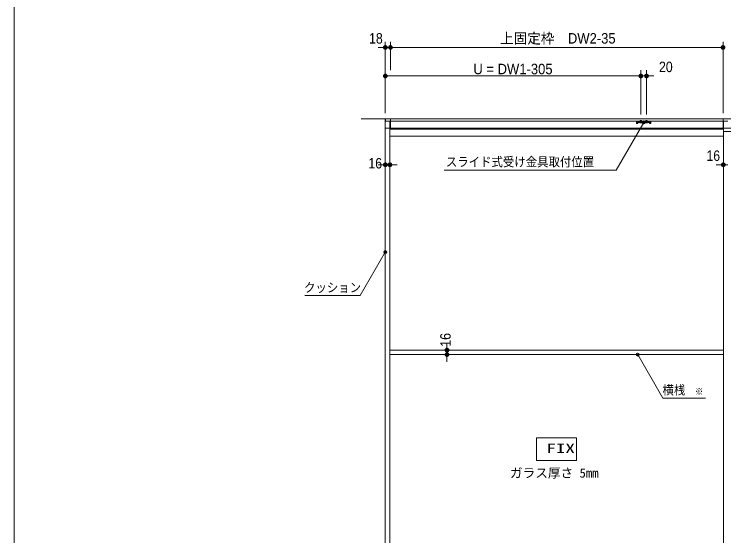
# Model space of a CAD drawing. Units: millimetres, scale not verified. Extents: x -6062 to 6062, y -3045 to 3045.
# Drawn here: x -5788 to -3302, y -1111 to 716 of the extents above; entities that cross this region are included whole.
import ezdxf
from ezdxf.enums import TextEntityAlignment as Align

# ---------------------------------------------------------------- set-up
doc = ezdxf.new("R2010")
doc.units = ezdxf.units.MM
doc.header["$LTSCALE"] = 20
for name, color, linetype, lineweight in [('0-0_3一般', 7, 'Continuous', 9), ('0-1_2寸法-3', 7, 'Continuous', 9), ('0-2_2寸法-1', 7, 'Continuous', 9), ('0-3_0', 7, 'Continuous', 9), ('0-4_2寸法-2', 7, 'Continuous', 9), ('0-5_1図面枠', 7, 'Continuous', 9)]:
    doc.layers.add(name, color=color, linetype=linetype, lineweight=lineweight)
doc.styles.add('ＭＳ ゴシック', font='')
doc.styles.add('ＭＳ Ｐゴシック', font='')
doc.styles.get('ＭＳ ゴシック').set_extended_font_data('MS Gothic')
doc.styles.get('ＭＳ Ｐゴシック').set_extended_font_data('MS PGothic')

# ---------------------------------------------------------------- blocks, each defined once
blk = doc.blocks.new('_Dot')
at = {"layer": '0-3_0'}
for p, q in [((-10, 0), (-20, 0)), ((9.78, 2), (-9.78, 2)), ((7.99, 6), (-7.99, 6)), ((9.16, -3.98), (-9.16, -3.98)), ((6, -7.98), (-6, -7.98))]:
    blk.add_line(p, q, dxfattribs=at)
for points in [[(10, 0), (9.92, 1.25), (9.69, 2.49), (9.3, 3.68), (8.76, 4.82), (8.09, 5.88), (7.29, 6.85), (6.37, 7.71), (5.36, 8.44), (4.26, 9.05), (3.09, 9.51), (1.87, 9.82), (0.63, 9.98), (-0.63, 9.98), (-1.87, 9.82), (-3.09, 9.51), (-4.26, 9.05), (-5.36, 8.44), (-6.37, 7.71), (-7.29, 6.85), (-8.09, 5.88), (-8.76, 4.82), (-9.3, 3.68), (-9.69, 2.49), (-9.92, 1.25), (-10, 0), (0, 0)], [(-10, 0), (-9.92, -1.25), (-9.69, -2.49), (-9.3, -3.68), (-8.76, -4.82), (-8.09, -5.88), (-7.29, -6.85), (-6.37, -7.71), (-5.36, -8.44), (-4.26, -9.05), (-3.09, -9.51), (-1.87, -9.82), (-0.63, -9.98), (0.63, -9.98), (1.87, -9.82), (3.09, -9.51), (4.26, -9.05), (5.36, -8.44), (6.37, -7.71), (7.29, -6.85), (8.09, -5.88), (8.76, -4.82), (9.3, -3.68), (9.69, -2.49), (9.92, -1.25), (10, 0), (0, 0)]]:
    blk.add_lwpolyline(points, close=True, dxfattribs=at)
blk = doc.blocks.new('グループ-63')
at = {"layer": '0-0_3一般'}
for p, q in [((-55696.5, 7000), (-4456.5, 7000)), ((-54000, 7000), (-54000, -40000)), ((-6320, 7000), (-6320, -40000)), ((-55696.5, -40000), (-4456.5, -40000))]:
    blk.add_line(p, q, dxfattribs=at)
blk = doc.blocks.new('グループ-64')
at = {"layer": '0-0_3一般'}
for p, q in [((-54000, 6840), (-30000, 6840)), ((-54000, -40000), (-54000, 6840)), ((-53680, -40000), (-53680, 6840)), ((-36398, 6764.1), (-36398, 6808.1)), ((-36347.1, 6808.1), (-36398, 6808.1)), ((-36398, 6762.1), (-36374, 6762.1)), ((-36398, 6742.1), (-36398, 6762.1)), ((-36398, 6692.1), (-36398, 6742.1)), ((-36374, 6762.1), (-36374, 6742.1)), ((-36374, 6692.1), (-36374, 6742.1)), ((-36324, 6692.1), (-36374, 6692.1)), ((-36324, 6668.1), (-36374, 6668.1)), ((-36347.1, 6808.1), (-36332.5, 6822.6)), ((-36328, 6762.1), (-36347.1, 6762.1)), ((-36319.1, 6836.1), (-36332.5, 6822.6)), ((-36328, 6762.1), (-36314.5, 6775.6)), ((-36324, 6692.1), (-36324, 6742.1)), ((-36319.1, 6836.1), (-36300, 6836.1)), ((-36300, 6790.1), (-36314.5, 6775.6)), ((-36300, 6836.1), (-36300, 6790.1)), ((-36300, 6826.1), (-36280, 6836.1)), ((-36200, 6836.1), (-36300, 6836.1)), ((-36300, 6780.1), (-36280, 6790.1)), ((-36300, 6790.1), (-36300, 6780.1)), ((-36300, 6790.1), (-36280, 6790.1)), ((-36300, 6766.1), (-35500, 6766.1)), ((-36300, 6766.1), (-36300, 6742.1)), ((-36280, 6790.1), (-36200, 6790.1)), ((-36200, 6836.1), (-35600, 6836.1)), ((-36200, 6825.2), (-36200, 6836.1)), ((-36200, 6784.1), (-36200, 6790.1)), ((-36190, 6815.2), (-35610, 6815.2)), ((-35610, 6774.1), (-36190, 6774.1)), ((-36175, 6742.1), (-36175, 6732.1)), ((-36025, 6742.1), (-36175, 6742.1)), ((-36175, 6732.1), (-36165, 6722.1)), ((-36175, 6732.1), (-36025, 6732.1)), ((-36165, 6722.1), (-36035, 6722.1)), ((-36141, 6722.1), (-36122.8, 6758.9)), ((-36140, 6836.1), (-36140, 6882.1)), ((-36140, 6756.2), (-36140, 6836.1)), ((-36140, 6756.2), (-36132.4, 6756.2)), ((-36136.2, 6742.1), (-36140, 6756.2)), ((-36136.2, 6742.1), (-36132.4, 6756.2)), ((-36132.4, 6836.1), (-36132.4, 6882.1)), ((-36132.4, 6756.2), (-36132.4, 6836.1)), ((-36132.4, 6756.2), (-36067.6, 6756.2)), ((-36122.8, 6758.9), (-36100, 6771)), ((-36100, 6699.1), (-36100, 6905.1)), ((-36100, 6867.1), (-36100, 6749.1)), ((-36100, 6713.6), (-36100, 6797.6)), ((-36100, 6771), (-36077.2, 6758.9)), ((-36077.2, 6758.9), (-36059, 6722.1)), ((-36067.6, 6882.1), (-36067.6, 6836.1)), ((-36067.6, 6836.1), (-36067.6, 6756.2)), ((-36067.6, 6756.2), (-36060, 6756.2)), ((-36063.8, 6742.1), (-36067.6, 6756.2)), ((-36060, 6756.2), (-36063.8, 6742.1)), ((-36060, 6836.1), (-36060, 6756.2)), ((-36035, 6722.1), (-36025, 6732.1)), ((-36025, 6732.1), (-36025, 6742.1)), ((-35900, 6884.2), (-35900, 6730.2)), ((-35900, 6651.9), (-35900, 6853.3)), ((-35740, 6836.1), (-35740, 6882.1)), ((-35740, 6882.1), (-35660, 6882.1)), ((-35740, 6756.2), (-35740, 6836.1)), ((-35736.2, 6742.1), (-35740, 6756.2)), ((-35740, 6756.2), (-35732.4, 6756.2)), ((-35736.2, 6742.1), (-35732.4, 6756.2)), ((-35732.4, 6836.1), (-35732.4, 6882.1)), ((-35732.4, 6756.2), (-35732.4, 6836.1)), ((-35700, 6699.1), (-35700, 6905.1)), ((-35700, 6867.1), (-35700, 6749.1)), ((-35700, 6713.6), (-35700, 6797.6)), ((-35667.6, 6882.1), (-35667.6, 6836.1)), ((-35667.6, 6836.1), (-35667.6, 6756.2)), ((-35663.8, 6742.1), (-35667.6, 6756.2)), ((-35660, 6756.2), (-35663.8, 6742.1)), ((-35660, 6882.1), (-35660, 6836.1)), ((-35660, 6836.1), (-35660, 6756.2)), ((-35500, 6836.1), (-35600, 6836.1)), ((-35600, 6836.1), (-35600, 6825.2)), ((-35600, 6815.2), (-35600, 6825.2)), ((-35600, 6815.2), (-35600, 6790.1)), ((-35600, 6790.1), (-35600, 6784.1)), ((-35600, 6790.1), (-35520, 6790.1)), ((-35520, 6836.1), (-35500, 6826.1)), ((-35520, 6790.1), (-35500, 6790.1)), ((-35520, 6790.1), (-35500, 6780.1)), ((-35500, 6790.1), (-35500, 6836.1)), ((-35500, 6836.1), (-35480.9, 6836.1)), ((-35485.5, 6775.6), (-35500, 6790.1)), ((-35500, 6780.1), (-35500, 6790.1)), ((-35500, 6766.1), (-35500, 6742.1)), ((-35500, 6742.1), (-35500, 6692.1)), ((-35472, 6762.1), (-35485.5, 6775.6)), ((-35480.9, 6836.1), (-35467.5, 6822.6)), ((-35476, 6742.1), (-35476, 6692.1)), ((-35426, 6668.1), (-35476, 6668.1)), ((-35472, 6762.1), (-35452.9, 6762.1)), ((-35467.5, 6822.6), (-35452.9, 6808.1)), ((-35402, 6808.1), (-35452.9, 6808.1)), ((-35452.9, 6762.1), (-35402, 6762.1)), ((-35426, 6762.1), (-35402, 6762.1)), ((-35426, 6742.1), (-35426, 6762.1)), ((-35402, 6808.1), (-35402, 6764.1)), ((-35402, 6764.1), (-35402, 6762.1)), ((-35402, 6762.1), (-35402, 6742.1)), ((-35402, 6742.1), (-35402, 6692.1)), ((-30320, 6840), (-30320, -40000)), ((-6330, 6340), (-54000, 6340)), ((-53680, 5780), (-30320, 5780)), ((-30320, -9200), (-53680, -9200)), ((-30320, -9520), (-53680, -9520))]:
    blk.add_line(p, q, dxfattribs=at)
for points in [[(-53990, 6860), (-53990, 7000), (-6330, 7000), (-6330, 6340)], [(-36398, 6764.1), (-36398, 6762.1), (-36347.1, 6762.1)], [(-36300, 6692.1), (-36300, 6742.1), (-35500, 6742.1)], [(-36200, 6790.1), (-36200, 6815.2), (-36200, 6825.2)], [(-36140, 6882.1), (-36060, 6882.1), (-36060, 6836.1)], [(-35775, 6732.1), (-35765, 6722.1), (-35635, 6722.1), (-35625, 6732.1)], [(-35741, 6722.1), (-35722.8, 6758.9), (-35700, 6771), (-35677.2, 6758.9), (-35659, 6722.1)], [(-35732.4, 6756.2), (-35667.6, 6756.2), (-35660, 6756.2)], [(-35426, 6742.1), (-35426, 6692.1), (-35476, 6692.1)], [(-30320, -39740), (-30320, 6100), (-6320, 6100)]]:
    blk.add_lwpolyline(points, dxfattribs=at)
for points in [[(-30340, 7000), (-30340, 6280), (-53640, 6280), (-53640, 7000)], [(-35625, 6732.1), (-35625, 6742.1), (-35775, 6742.1), (-35775, 6732.1)]]:
    blk.add_lwpolyline(points, close=True, dxfattribs=at)
for centre, radius, start, end in [((-36374, 6692.1), 24, 180, 270), ((-36347.1, 6808.1), 46, 270, 315), ((-36300, 6790.1), 46, 90, 135), ((-36300, 6742.1), 24, 90, 180), ((-36324, 6692.1), 24, 270, 0), ((-36190, 6825.2), 10, 180, 270), ((-36190, 6784.1), 10, 180, 270), ((-35610, 6825.2), 10, 270, 0), ((-35610, 6784.1), 10, 270, 0), ((-35500, 6790.1), 46, 45, 90), ((-35500, 6742.1), 24, 0, 90), ((-35476, 6692.1), 24, 180, 270), ((-35452.9, 6808.1), 46, 225, 270), ((-35426, 6692.1), 24, 270, 0)]:
    blk.add_arc(centre, radius, start, end, dxfattribs=at)
blk = doc.blocks.new('グループ-65')
at = {"layer": '0-0_3一般'}
for name in ['グループ-63', 'グループ-64']:
    blk.add_blockref(name, (0, 0), dxfattribs=at)
blk = doc.blocks.new('グループ-74')
at = {"layer": '0-5_1図面枠'}
blk.add_lwpolyline([(-80000, 55400), (80000, 55400), (80000, -55400), (-80000, -55400)], close=True, dxfattribs=at)
blk = doc.blocks.new('図面枠')
at = {"layer": '0-5_1図面枠'}
blk.add_blockref('グループ-74', (0, 0), dxfattribs=at)

msp = doc.modelspace()

# ---------------------------------------------------------------- linework, layer by layer
at = {"layer": '0-1_2寸法-3'}
for p, q in [((-3577.61, 338.1), (-3587.39, 338.1)), ((-3578.5, 334.1), (-3586.5, 334.1)), ((-3582.33, 342.1), (-3582.67, 342.1)), ((-3582.33, 342.1), (-3582.67, 342.1)), ((-4482.61, -115.62), (-4492.39, -115.62)), ((-4483.5, -119.62), (-4491.5, -119.62)), ((-4487.33, -111.62), (-4487.67, -111.62)), ((-4487.33, -111.62), (-4487.67, -111.62)), ((-3603.33, -471.01), (-3603.67, -471.01)), ((-3603.33, -471.01), (-3603.67, -471.01)), ((-3598.61, -475.01), (-3608.39, -475.01)), ((-3599.5, -479.01), (-3607.5, -479.01))]:
    msp.add_line(p, q, dxfattribs=at)
for points in [[(-4280.91, 170), (-3678.98, 170), (-3582.5, 337.1)], [(-4769.82, -269.45), (-4575.74, -269.45), (-4487.5, -116.61)], [(-3366.16, -628.84), (-3515.26, -628.84), (-3603.5, -476)]]:
    msp.add_lwpolyline(points, dxfattribs=at)
msp.add_lwpolyline([(-3817.5, -847), (-3957.5, -847), (-3957.5, -767), (-3817.5, -767)], close=True, dxfattribs=at)
for centre in [(-3582.5, 337.1), (-3582.5, 337.1), (-4487.5, -116.61), (-4487.5, -116.61), (-3603.5, -476), (-3603.5, -476)]:
    msp.add_circle(centre, 5.01, dxfattribs=at)
at = {"layer": '0-2_2寸法-1'}
for p, q in [((-4469.5, 520), (-4469.5, 620)), ((-3317.21, 600), (-4456.79, 600)), ((-3304.5, 370), (-3304.5, 620)), ((-4487.5, 370), (-4487.5, 520)), ((-3605.21, 500), (-4474.79, 500)), ((-3592.5, 365.25), (-3592.5, 520))]:
    msp.add_line(p, q, dxfattribs=at)
at = {"layer": '0-4_2寸法-2'}
for p, q in [((-4500.21, 600), (-4512.92, 600)), ((-4487.5, 370), (-4487.5, 620)), ((-4487.5, 600), (-4469.5, 600)), ((-4469.5, 520), (-4469.5, 620)), ((-4456.79, 600), (-4444.08, 600)), ((-3605.21, 500), (-3617.92, 500)), ((-3592.5, 365.25), (-3592.5, 520)), ((-3592.5, 500), (-3572.5, 500)), ((-3572.5, 365.25), (-3572.5, 520)), ((-3559.79, 500), (-3547.08, 500)), ((-4487.5, 209), (-4487.3, 209)), ((-4471.5, 209), (-4471.3, 209)), ((-3303.5, 209), (-3303.3, 209)), ((-4500.21, 189), (-4512.92, 189)), ((-4487.5, 189), (-4471.5, 189)), ((-4458.79, 189), (-4446.08, 189)), ((-3316.21, 189), (-3328.92, 189)), ((-3303.5, 189), (-3287.5, 189)), ((-4271.5, -447.29), (-4271.5, -434.58)), ((-4271.5, -460), (-4271.5, -476)), ((-4251.5, -460), (-4251.3, -460)), ((-4271.5, -488.71), (-4271.5, -501.42)), ((-4251.5, -476), (-4251.3, -476))]:
    msp.add_line(p, q, dxfattribs=at)

# ---------------------------------------------------------------- block references
at = {"layer": '0-0_3一般', "xscale": 0.05, "yscale": 0.05}
msp.add_blockref('グループ-65', (-1787.5, 0), dxfattribs=at)
at = {"layer": '0-2_2寸法-1', "xscale": 0.6356201, "yscale": 0.6356201, "rotation": 180}
for p in [(-4469.5, 600), (-4487.5, 500)]:
    msp.add_blockref('_Dot', p, dxfattribs=at)
at = {"layer": '0-2_2寸法-1', "xscale": 0.6356201, "yscale": 0.6356201}
for p in [(-3304.5, 600), (-3592.5, 500)]:
    msp.add_blockref('_Dot', p, dxfattribs=at)
at = {"layer": '0-4_2寸法-2', "xscale": 0.6356201, "yscale": 0.6356201}
for p in [(-4487.5, 600), (-3592.5, 500), (-4487.5, 189), (-3303.5, 189)]:
    msp.add_blockref('_Dot', p, dxfattribs=at)
for p, rotation in [((-4469.5, 600), 180), ((-3572.5, 500), 180), ((-4471.5, 189), 180), ((-4271.5, -460), 270), ((-4271.5, -476), 90)]:
    msp.add_blockref('_Dot', p, dxfattribs=dict(at, rotation=rotation))
at = {"layer": '0-5_1図面枠', "xscale": 0.05, "yscale": 0.05}
msp.add_blockref('図面枠', (-1787.5, 0), dxfattribs=at)

# ---------------------------------------------------------------- texts
at = {"layer": '0-1_2寸法-3', "style": 'ＭＳ ゴシック'}
for s, height, width, p in [('スライド式受け金具取付位置', 32.55, 0.9, (-4275.5, 173.34)), ('クッション', 32.55, 0.9, (-4772.33, -267.05)), ('横桟', 32.55, 0.9, (-3516.61, -625.66)), ('※', 23.31, 0.9, (-3403.26, -623.88)), ('FIX', 32.55, 1.5, (-3923.25, -830.17))]:
    msp.add_text(s, height=height, dxfattribs=dict(at, width=width)).set_placement(p, align=Align.BOTTOM_LEFT)
msp.add_text('ガラス厚さ 5mm', height=32.55, dxfattribs=at).set_placement((-4051.29, -916.45), align=Align.BOTTOM_LEFT)
at = {"layer": '0-2_2寸法-1', "style": 'ＭＳ Ｐゴシック', "width": 0.95}
for s, height, p in [('上固定枠\u3000DW2-35', 36.66, (-4085.48, 602.53)), ('U = DW1-305', 36.69, (-4179.18, 495.04))]:
    msp.add_text(s, height=height, dxfattribs=at).set_placement(p, align=Align.BOTTOM_LEFT)
at = {"layer": '0-4_2寸法-2', "style": 'ＭＳ Ｐゴシック', "width": 0.9}
for s, p in [('18', (-4544.53, 602.48)), ('20', (-3528.98, 502.48)), ('16', (-3362.83, 191.48)), ('16', (-4546.83, 165.03))]:
    msp.add_text(s, height=36.66, dxfattribs=at).set_placement(p, align=Align.BOTTOM_LEFT)
msp.add_text('16', height=36.66, rotation=90, dxfattribs=at).set_placement((-4247.53, -448.33), align=Align.BOTTOM_LEFT)

doc.saveas('drawing.dxf')
